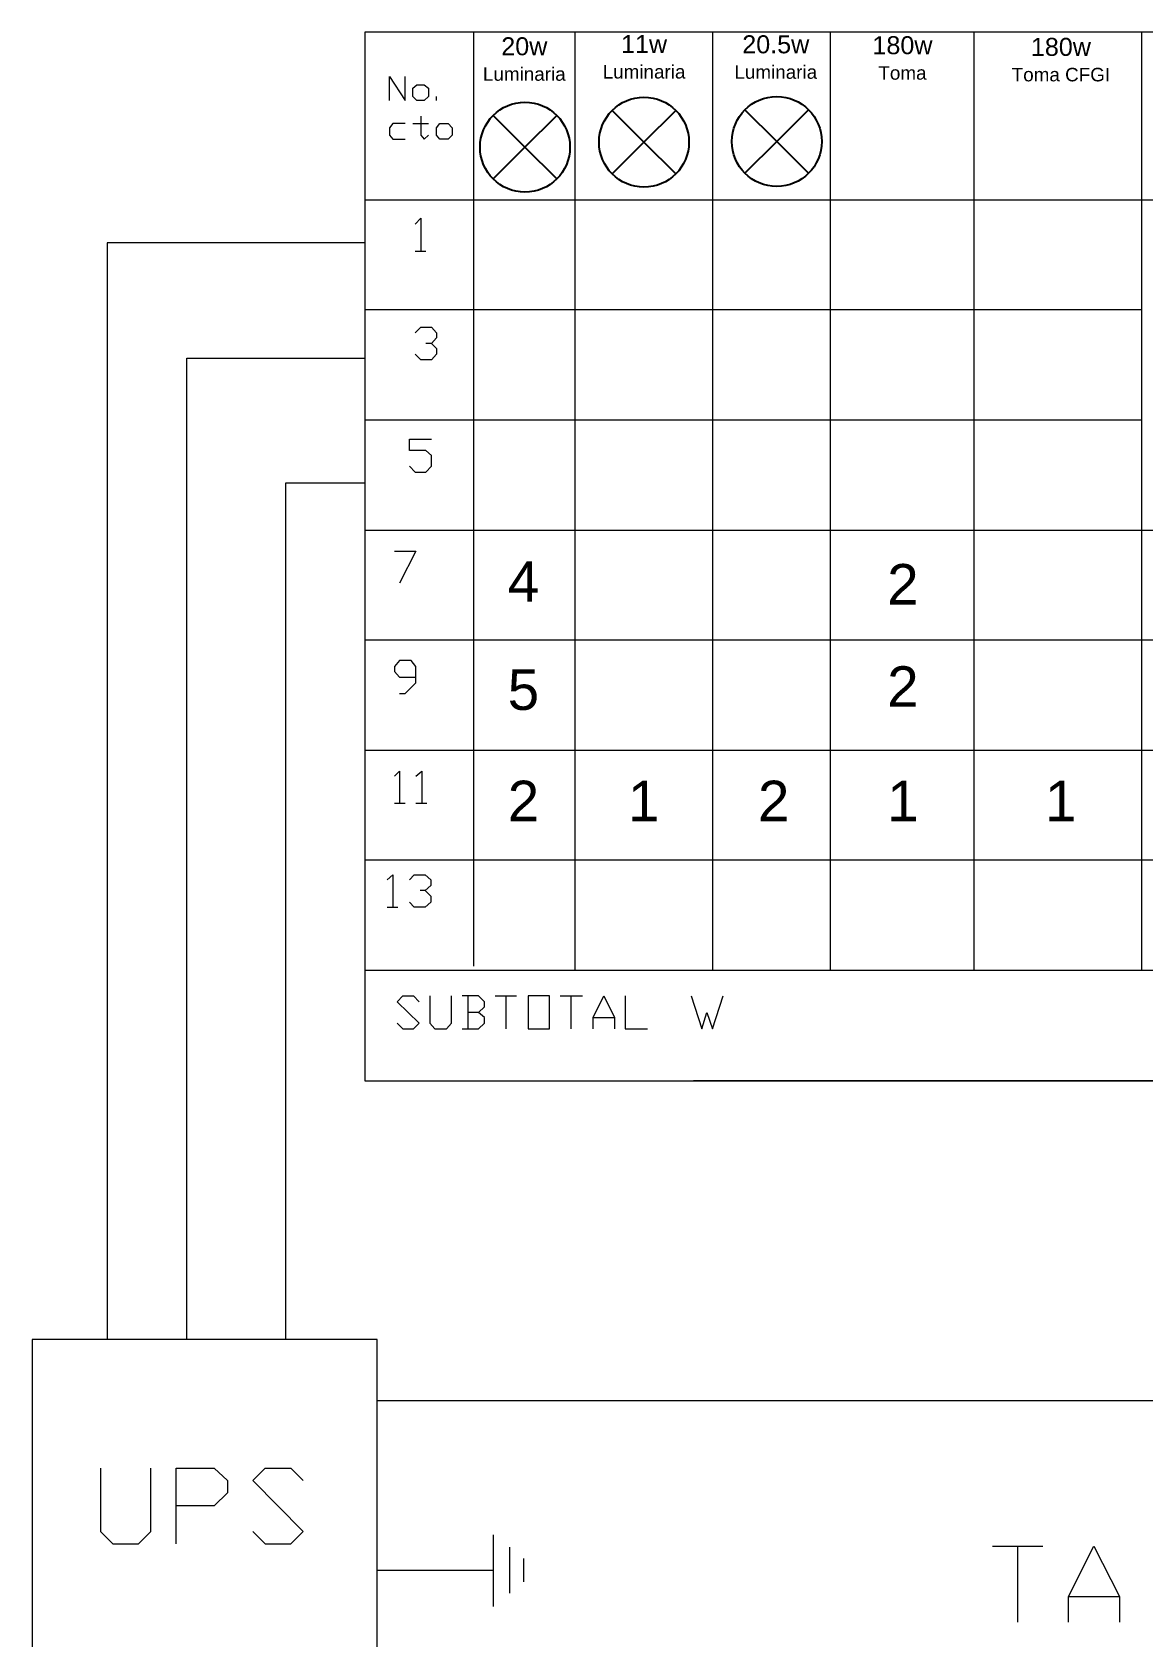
# Model space of a CAD drawing. Header units: metres. Extents: x 0 to 175, y -70 to 21.
# Drawn here: x 103.132 to 105.602, y 8.929 to 12.498 of the extents above; entities that cross this region are included whole.
import ezdxf

# ---------------------------------------------------------------- set-up
doc = ezdxf.new("R2010")
doc.units = ezdxf.units.M
doc.header["$LTSCALE"] = 0.5
doc.layers.add('LUMINARIA', color=1, linetype='Continuous')
doc.layers.add('TABLA', color=7, linetype='Continuous')
doc.styles.get("Standard").update_dxf_attribs({"font": 'arial.ttf'})

# ---------------------------------------------------------------- blocks, each defined once
blk = doc.blocks.new('Lampara')
at = {"layer": 'LUMINARIA'}
for q in [(-0.0707, 0.0707), (0.0707, 0.0707), (-0.0707, -0.0707), (0.0707, -0.0707)]:
    blk.add_line((0, 0), q, dxfattribs=at)
blk.add_circle((0, 0), 0.1, dxfattribs=at)

msp = doc.modelspace()

# ---------------------------------------------------------------- linework, layer by layer
at = {"layer": 'TABLA', "color": 7, "linetype": 'Continuous', "lineweight": 18, "true_color": 0x000007}
for p, q in [((104.1139, 12.4976), (104.1139, 10.4202)), ((104.3392, 12.4976), (104.3392, 10.4111)), ((104.6452, 12.4976), (104.6452, 10.4111)), ((104.9071, 12.4976), (104.9071, 10.4111)), ((105.2259, 12.4976), (105.2259, 10.4111)), ((105.5993, 12.4976), (105.5993, 10.4111)), ((104.0315, 12.3456), (104.0315, 12.3547)), ((103.9784, 12.2943), (104.0132, 12.2943)), ((107.4328, 12.1239), (103.8721, 12.1239)), ((103.9839, 12.0103), (104.0077, 12.0103)), ((105.5993, 11.8803), (103.8721, 11.8803)), ((105.5993, 11.6348), (103.8721, 11.6348)), ((107.4328, 11.3893), (103.8721, 11.3893)), ((107.4328, 11.1457), (103.8721, 11.1457)), ((107.4328, 10.9002), (103.8721, 10.9002)), ((103.9381, 10.783), (103.9619, 10.783)), ((103.9857, 10.783), (104.0095, 10.783)), ((107.4328, 10.6566), (103.8721, 10.6566)), ((103.9216, 10.5521), (103.9454, 10.5521)), ((107.4328, 10.4111), (103.8721, 10.4111)), ((104.1011, 10.3543), (104.1011, 10.281)), ((104.1616, 10.3543), (104.2092, 10.3543)), ((104.1854, 10.3543), (104.1854, 10.281)), ((104.3063, 10.3543), (104.3557, 10.3543)), ((104.3301, 10.3543), (104.3301, 10.281)), ((104.3796, 10.3067), (104.4272, 10.3067)), ((107.0358, 10.1656), (104.603, 10.1656)), ((104.1579, 8.9969), (104.1579, 9.1562)), ((104.1945, 9.0262), (104.1945, 9.1287)), ((104.2257, 9.0518), (104.2257, 9.1031)), ((105.268, 9.1306), (105.3798, 9.1306)), ((105.323, 9.1306), (105.323, 8.962)), ((103.8996, 9.0775), (104.1579, 9.0775)), ((105.4366, 9.0188), (105.5501, 9.0188))]:
    msp.add_line(p, q, dxfattribs=at)
for points in [[(103.8721, 10.1656), (107.4328, 10.1656), (107.4328, 12.4976), (103.8721, 12.4976)], [(104.004, 12.3456), (103.9875, 12.3456), (103.9784, 12.3547), (103.9784, 12.3731), (103.9875, 12.3804), (104.004, 12.3804), (104.0132, 12.3731), (104.0132, 12.3547)], [(104.0571, 12.2595), (104.0388, 12.2595), (104.0315, 12.2686), (104.0315, 12.2851), (104.0388, 12.2943), (104.0571, 12.2943), (104.0663, 12.2851), (104.0663, 12.2686)], [(104.2348, 10.281), (104.2825, 10.281), (104.2825, 10.3543), (104.2348, 10.3543)], [(103.132, 8.8961), (103.8996, 8.8961), (103.8996, 9.5904), (103.132, 9.5904)]]:
    msp.add_lwpolyline(points, close=True, dxfattribs=at)
for points in [[(103.9271, 12.3456), (103.9271, 12.3987), (103.9619, 12.3456), (103.9619, 12.3987)], [(103.9619, 12.2943), (103.9344, 12.2943), (103.9271, 12.2851), (103.9271, 12.2686), (103.9344, 12.2595), (103.9619, 12.2595)], [(103.9967, 12.3108), (103.9967, 12.2686), (104.004, 12.2595), (104.0132, 12.2686)], [(103.9839, 12.0708), (103.9967, 12.0836), (103.9967, 12.0103)], [(103.8721, 12.0287), (103.2987, 12.0287), (103.2987, 9.5904)], [(103.9839, 11.829), (103.9967, 11.8418), (104.0205, 11.8418), (104.0315, 11.829), (104.0315, 11.818), (104.0205, 11.8052), (104.0077, 11.8052)], [(104.0205, 11.8052), (104.0315, 11.7942), (104.0315, 11.7814), (104.0205, 11.7685), (103.9967, 11.7685), (103.9839, 11.7814)], [(103.4764, 9.5904), (103.4764, 11.7722), (103.8721, 11.7722)], [(103.971, 11.5322), (103.9839, 11.5194), (104.0077, 11.5194), (104.0205, 11.5322), (104.0205, 11.556), (104.0077, 11.567), (103.971, 11.567), (103.971, 11.5927), (104.0205, 11.5927)], [(103.6962, 9.5904), (103.6962, 11.4956), (103.8721, 11.4956)], [(103.9381, 11.3435), (103.9857, 11.3435), (103.9491, 11.2721)], [(103.9491, 11.0266), (103.9619, 11.0266), (103.9857, 11.0504), (103.9857, 11.0871), (103.9747, 11.0999), (103.9491, 11.0999), (103.9381, 11.0871), (103.9381, 11.0761), (103.9491, 11.0632), (103.9857, 11.0632)], [(103.9381, 10.8434), (103.9491, 10.8544), (103.9491, 10.783)], [(103.9857, 10.8434), (103.9985, 10.8544), (103.9985, 10.783)], [(103.9216, 10.6126), (103.9344, 10.6236), (103.9344, 10.5521)], [(103.971, 10.6126), (103.982, 10.6236), (104.0058, 10.6236), (104.0187, 10.6126), (104.0187, 10.5998), (104.0058, 10.5888), (103.9948, 10.5888)], [(104.0058, 10.5888), (104.0187, 10.576), (104.0187, 10.5631), (104.0058, 10.5521), (103.982, 10.5521), (103.971, 10.5631)], [(103.9436, 10.2938), (103.9564, 10.281), (103.9802, 10.281), (103.993, 10.2938), (103.9436, 10.3415), (103.9564, 10.3543), (103.9802, 10.3543), (103.993, 10.3415)], [(104.0168, 10.3543), (104.0168, 10.2938), (104.0278, 10.281), (104.0535, 10.281), (104.0645, 10.2938), (104.0645, 10.3543)], [(104.1249, 10.3177), (104.1377, 10.3305), (104.1377, 10.3415), (104.1249, 10.3543), (104.0883, 10.3543)], [(104.3796, 10.281), (104.3796, 10.3067), (104.4034, 10.3543), (104.4272, 10.3067), (104.4272, 10.281)], [(104.451, 10.3543), (104.451, 10.281), (104.5005, 10.281)], [(104.5975, 10.3543), (104.6214, 10.281), (104.6324, 10.3177), (104.6452, 10.281), (104.669, 10.3543)], [(104.0883, 10.281), (104.1249, 10.281), (104.1377, 10.2938), (104.1377, 10.3067), (104.1249, 10.3177), (104.1011, 10.3177)], [(103.8996, 9.4548), (107.633, 9.4548), (107.633, 9.7369)], [(103.2841, 9.3046), (103.2841, 9.1636), (103.3115, 9.1361), (103.3683, 9.1361), (103.3958, 9.1636), (103.3958, 9.3046)], [(103.4526, 9.1361), (103.4526, 9.3046), (103.5369, 9.3046), (103.5662, 9.2771), (103.5662, 9.2497), (103.5369, 9.2203), (103.4526, 9.2203)], [(103.623, 9.1636), (103.6504, 9.1361), (103.7072, 9.1361), (103.7347, 9.1636), (103.623, 9.2771), (103.6504, 9.3046), (103.7072, 9.3046), (103.7347, 9.2771)], [(105.4366, 8.962), (105.4366, 9.0188), (105.4934, 9.1306), (105.5501, 9.0188), (105.5501, 8.962)]]:
    msp.add_lwpolyline(points, dxfattribs=at)

# ---------------------------------------------------------------- block references
at = {"layer": 'TABLA'}
for p in [(104.4927, 12.2529), (104.788, 12.2543), (104.2281, 12.2417)]:
    msp.add_blockref('Lampara', p, dxfattribs=at)

# ---------------------------------------------------------------- texts
at = {"layer": 'TABLA', "attachment_point": 1}
for s, width, gutter_width, insert, char_height in [('\\pxqc;11w\\P{\\H0.75x;Luminaria}', 0.225325, 12.5, (104.3802, 12.4911), 0.04), ('\\pxqc;20.5w\\P{\\H0.75x;Luminaria}', 0.225325, 12.5, (104.6731, 12.4905), 0.04), ('\\pxqc;20w\\P{\\H0.75x;Luminaria}', 0.225325, 12.5, (104.1139, 12.4861), 0.04), ('\\pxqc;180w\\P{\\H0.75x;Toma}', 0.225325, 12.5, (104.9548, 12.4885), 0.04), ('\\pxqc;180w\\P{\\H0.75x;Toma CFGI}', 0.225325, 12.5, (105.3072, 12.4848), 0.04), ('4', 0.005066, 0.4505, (104.1897, 11.3211), 0.0901), ('2', 0.005066, 0.4505, (105.0335, 11.3148), 0.0901), ('5', 0.005066, 0.4505, (104.1897, 11.0805), 0.0901), ('2', 0.005066, 0.4505, (105.0335, 11.0874), 0.0901), ('2', 0.005066, 0.4505, (104.1897, 10.833), 0.0901), ('1', 0.005066, 0.4505, (104.457, 10.833), 0.0901), ('2', 0.005066, 0.4505, (104.7461, 10.833), 0.0901), ('1', 0.005066, 0.4505, (105.0335, 10.833), 0.0901), ('1', 0.005066, 0.4505, (105.3845, 10.833), 0.0901)]:
    msp.add_mtext_dynamic_manual_height_columns(s, width=width, gutter_width=gutter_width, heights=[0], dxfattribs=dict(at, insert=insert, char_height=char_height))

doc.saveas('drawing.dxf')
